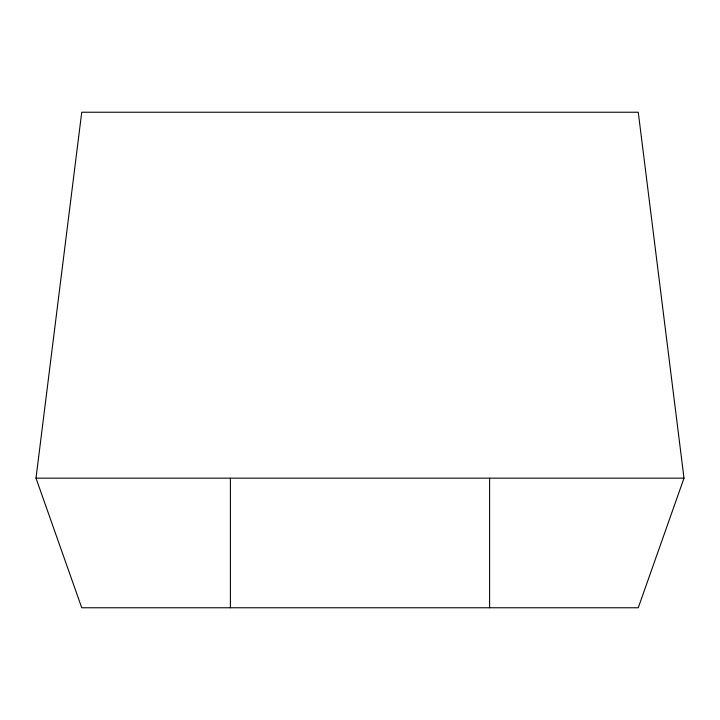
<?xml version="1.0" encoding="UTF-8"?>
<svg xmlns="http://www.w3.org/2000/svg" width="720" height="720" viewBox="0 0 720 720"><rect width="100%" height="100%" fill="white"/><g stroke="black" fill="none" stroke-linecap="round" stroke-linejoin="round"><path stroke-width="1.08" d="M36 478.161L81.738 112.239L638.262 112.239L684 478.161L638.262 607.761L81.738 607.761L36 478.161L684 478.161M489.6 478.161L489.6 607.761M230.4 478.161L230.4 607.761"/></g></svg>
